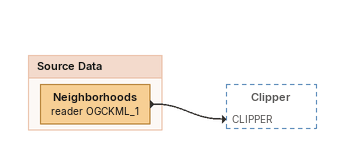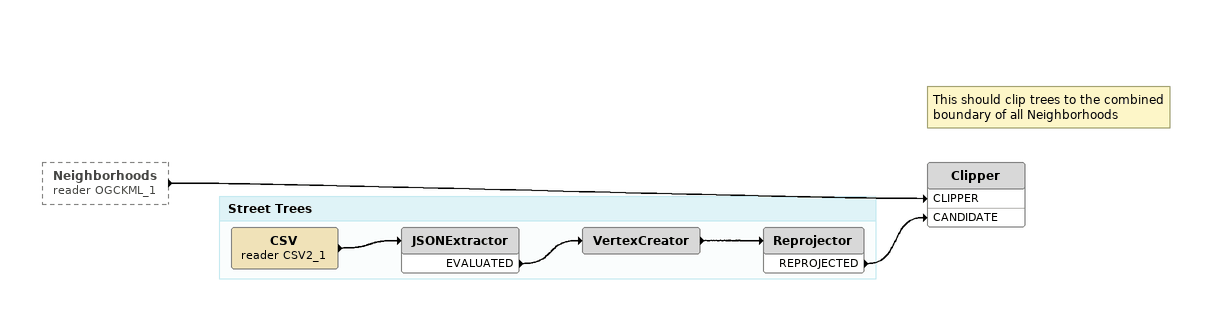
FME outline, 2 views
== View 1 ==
Bookmark: Source Data
Neighborhoods (reader OGCKML_1)
    -> Clipper [CLIPPER]

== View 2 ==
Neighborhoods (reader OGCKML_1) [outside]
    -> Clipper [CLIPPER]
Note: This should clip trees to the combined boundary of all Neighborhoods
Clipper

Bookmark: Street Trees
CSV (reader CSV2_1)
    -> JSONExtractor
JSONExtractor
    EVALUATED -> VertexCreator
VertexCreator
    -> Reprojector
Reprojector
    REPROJECTED -> Clipper [CANDIDATE]
